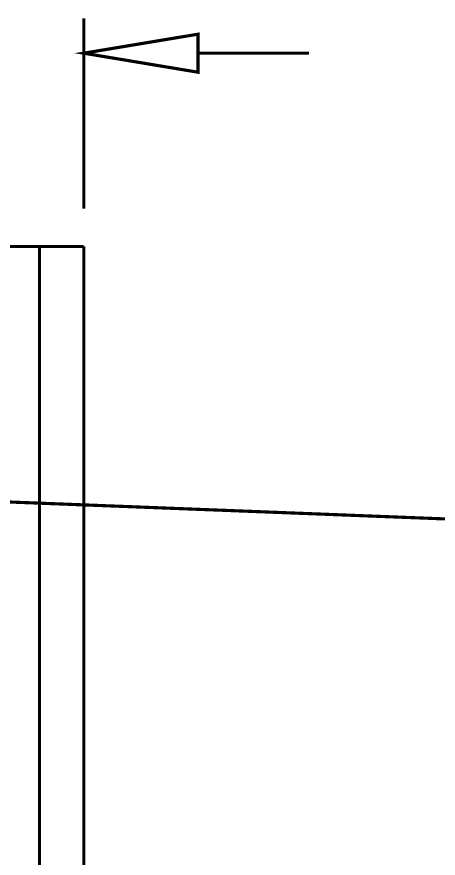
# Model space of a CAD drawing. Header units: metres. Extents: x -593 to 248, y 430 to 1024.
# Drawn here: x -246.31 to -240.68, y 811.41 to 822.66 of the extents above; entities that cross this region are included whole.
import ezdxf

# ---------------------------------------------------------------- set-up
doc = ezdxf.new("R2010")
doc.units = ezdxf.units.M
doc.header["$MEASUREMENT"] = 0
for name, color, linetype in [('C00-00-00-BLACK', 7, 'Continuous'), ('C00-7E-FF', 150, 'Continuous'), ('CFF-00-00', 1, 'Continuous')]:
    doc.layers.add(name, color=color, linetype=linetype)

msp = doc.modelspace()

# ---------------------------------------------------------------- linework, layer by layer
at = {"layer": 'C00-00-00-BLACK', "const_width": 0.0423}
for points in [[(-253.773, 819.588), (-245.418, 819.588)], [(-246.011, 819.588), (-246.011, 810.345)], [(-245.418, 819.588), (-245.418, 799.239)]]:
    msp.add_lwpolyline(points, dxfattribs=at)
at = {"layer": 'C00-7E-FF', "const_width": 0.0423}
for points in [[(-245.418, 820.095), (-245.418, 822.638)], [(-243.891, 822.173), (-242.407, 822.173)]]:
    msp.add_lwpolyline(points, dxfattribs=at)
msp.add_lwpolyline([(-243.891, 822.427), (-243.891, 821.918), (-245.418, 822.173), (-243.891, 822.427)], close=True, dxfattribs=at)
at = {"layer": 'C00-7E-FF'}
msp.add_lwpolyline([(-243.891, 822.427), (-243.891, 821.918), (-245.418, 822.173), (-243.891, 822.427)], close=True, dxfattribs=at)
at = {"layer": 'CFF-00-00', "const_width": 0.0423}
msp.add_lwpolyline([(-247.029, 816.195), (-232.906, 815.646)], dxfattribs=at)

doc.saveas('drawing.dxf')
